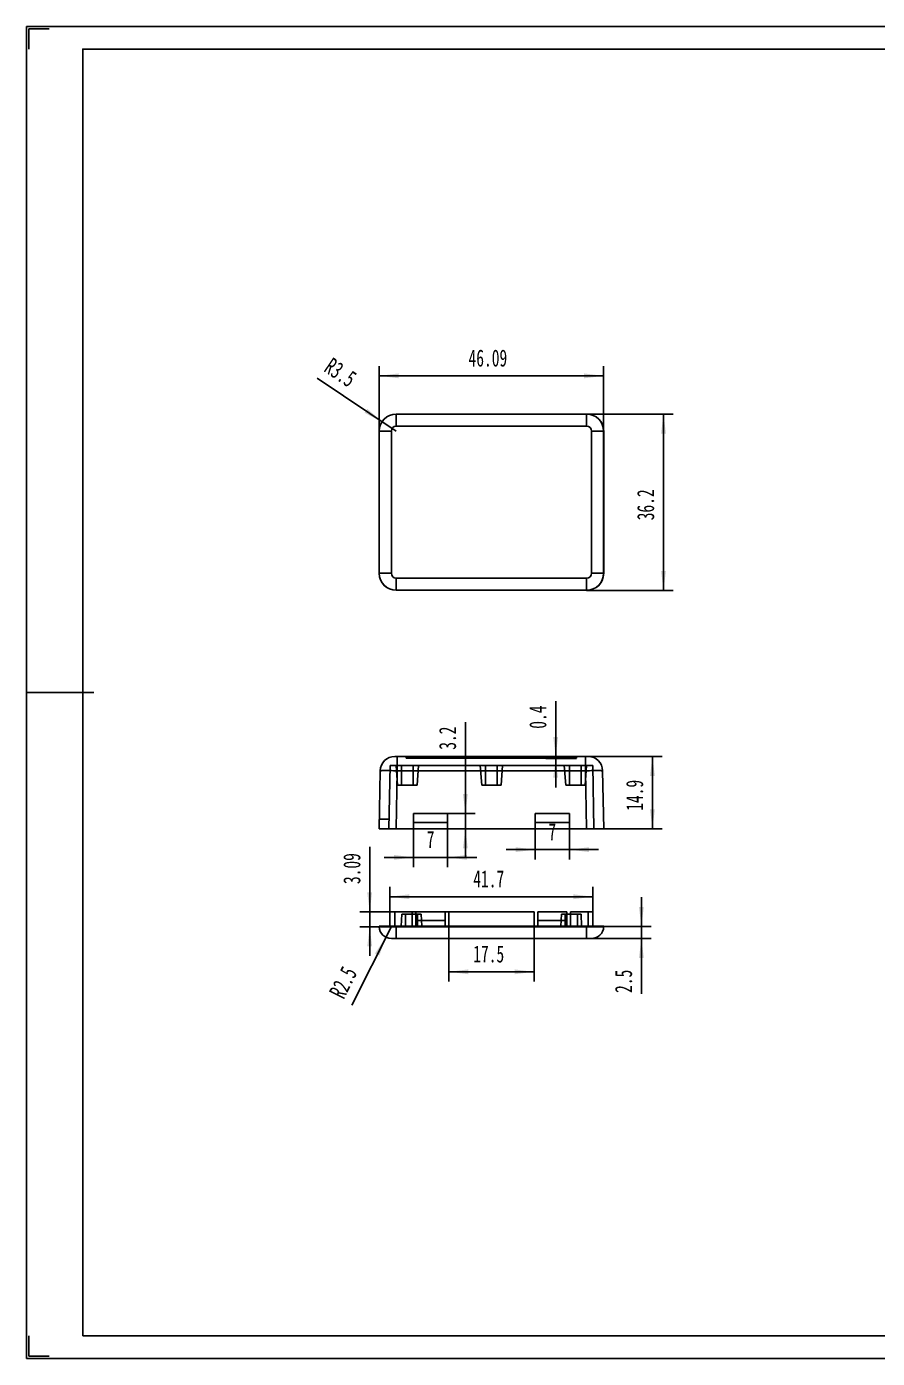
# Model space of a CAD drawing. Header units: millimetres. Extents: x 707 to 1094, y -187 to 86.
# Drawn here: x 706.6 to 881.3, y -187.5 to 86 of the extents above; entities that cross this region are included whole.
import ezdxf

# ---------------------------------------------------------------- set-up
doc = ezdxf.new("R2010")
doc.units = ezdxf.units.MM
doc.layers.get('0').update_dxf_attribs({"lineweight": 0})
for name, color, linetype, lineweight in [('CAXA4', 3, 'Continuous', 25), ('图框_内框线', 5, 'Continuous', 50), ('图框_外框线', 7, 'Continuous', 0), ('图框_角线', 5, 'Continuous', 140)]:
    doc.layers.add(name, color=color, linetype=linetype, lineweight=lineweight)
doc.styles.add('标准', font='', dxfattribs={"width": 0.667})
doc.styles.get('标准').set_extended_font_data('FangSong_GB2312')
doc.dimstyles.new('标准', dxfattribs={"dimtxt": 3.5, "dimasz": 4, "dimexe": 2, "dimexo": 0, "dimtad": 1, "dimdsep": 46, "dimtxsty": '标准', "dimcen": 0, "dimdle": 6, "dimazin": 2, "dimtfac": 1, "dimtdec": 3, "dimtmove": 0, "dimatfit": 3, "dimfxl": 0, "dimtolj": 1, "dimtzin": 0, "dimarcsym": 0})

# ---------------------------------------------------------------- blocks, each defined once
blk = doc.blocks.new('*CAXBLOCK01')
at = {"layer": 'CAXA4', "linetype": 'Continuous', "lineweight": 25}
for points in [[(778.97, 14.3), (782.97, 14.8), (782.97, 13.8)], [(825.06, 14.3), (821.06, 14.8), (821.06, 13.8)]]:
    blk.add_hatch(color=0, dxfattribs=at).paths.add_polyline_path(points, flags=0)
at = {"layer": 'CAXA4', "color": 0, "linetype": 'Continuous', "lineweight": 25}
for p, q in [((778.97, 2.96), (778.97, 16.3)), ((825.06, 14.3), (778.97, 14.3)), ((825.06, 2.96), (825.06, 16.3))]:
    blk.add_line(p, q, dxfattribs=at)
at = {"layer": 'CAXA4', "color": 0, "linetype": 'Continuous', "lineweight": 25, "insert": (797.32, 19.72), "char_height": 3.5, "attachment_point": 1, "style": '标准'}
blk.add_mtext('\\fFangSong_GB2312|b0|i0|p34;46.09', dxfattribs=at)
blk = doc.blocks.new('*CAXBLOCK12')
at = {"layer": 'CAXA4', "linetype": 'Continuous', "lineweight": 25}
for points in [[(837.35, 6.46), (836.85, 2.46), (837.85, 2.46)], [(837.35, -29.74), (836.85, -25.74), (837.85, -25.74)]]:
    blk.add_hatch(color=0, dxfattribs=at).paths.add_polyline_path(points, flags=0)
at = {"layer": 'CAXA4', "color": 0, "linetype": 'Continuous', "lineweight": 25}
for p, q in [((821.57, 6.46), (839.35, 6.46)), ((837.35, 6.46), (837.35, -29.74)), ((821.57, -29.74), (839.35, -29.74))]:
    blk.add_line(p, q, dxfattribs=at)
at = {"layer": 'CAXA4', "color": 0, "linetype": 'Continuous', "lineweight": 25, "insert": (831.93, -15.36), "char_height": 3.5, "attachment_point": 1, "rotation": 90, "style": '标准'}
blk.add_mtext('\\fFangSong_GB2312|b0|i0|p34;36.2', dxfattribs=at)
blk = doc.blocks.new('*CAXBLOCK23')
at = {"layer": 'CAXA4', "linetype": 'Continuous', "lineweight": 25}
blk.add_hatch(color=0, dxfattribs=at).paths.add_polyline_path([(779.56, 4.9), (775.96, 6.71), (776.51, 7.54)], flags=0)
at = {"layer": 'CAXA4', "color": 0, "linetype": 'Continuous', "lineweight": 25}
blk.add_line((766.21, 13.83), (782.47, 2.96), dxfattribs=at)
at = {"layer": 'CAXA4', "color": 0, "linetype": 'Continuous', "lineweight": 25, "insert": (769.37, 18.24), "char_height": 3.5, "attachment_point": 1, "rotation": 326.2469, "style": '标准'}
blk.add_mtext('\\fFangSong_GB2312|b0|i0|p34;R3.5', dxfattribs=at)
blk = doc.blocks.new('*CAXBLOCK910')
at = {"layer": 'CAXA4', "linetype": 'Continuous', "lineweight": 25}
for points in [[(832.81, -98.74), (833.31, -94.74), (832.31, -94.74)], [(832.81, -101.24), (833.31, -105.24), (832.31, -105.24)]]:
    blk.add_hatch(color=0, dxfattribs=at).paths.add_polyline_path(points, flags=0)
at = {"layer": 'CAXA4', "color": 0, "linetype": 'Continuous', "lineweight": 25}
for p, q in [((832.81, -112.58), (832.81, -92.74)), ((825.07, -98.74), (834.81, -98.74)), ((822.56, -101.24), (834.81, -101.24))]:
    blk.add_line(p, q, dxfattribs=at)
at = {"layer": 'CAXA4', "color": 0, "linetype": 'Continuous', "lineweight": 25, "insert": (827.39, -112.41), "char_height": 3.5, "attachment_point": 1, "rotation": 90, "style": '标准'}
blk.add_mtext('\\fFangSong_GB2312|b0|i0|p34;2.5', dxfattribs=at)
blk = doc.blocks.new('*CAXBLOCK1011')
at = {"layer": 'CAXA4', "linetype": 'Continuous', "lineweight": 25}
for points in [[(781.17, -92.66), (785.17, -93.16), (785.17, -92.16)], [(822.87, -92.66), (818.87, -93.16), (818.87, -92.16)]]:
    blk.add_hatch(color=0, dxfattribs=at).paths.add_polyline_path(points, flags=0)
at = {"layer": 'CAXA4', "color": 0, "linetype": 'Continuous', "lineweight": 25}
for p, q in [((781.17, -95.74), (781.17, -90.66)), ((781.17, -92.66), (822.87, -92.66)), ((822.87, -95.74), (822.87, -90.66))]:
    blk.add_line(p, q, dxfattribs=at)
at = {"layer": 'CAXA4', "color": 0, "linetype": 'Continuous', "lineweight": 25, "insert": (798.29, -87.24), "char_height": 3.5, "attachment_point": 1, "style": '标准'}
blk.add_mtext('\\fFangSong_GB2312|b0|i0|p34;41.7', dxfattribs=at)
blk = doc.blocks.new('*CAXBLOCK1112')
at = {"layer": 'CAXA4', "linetype": 'Continuous', "lineweight": 25}
for points in [[(793.27, -108.08), (797.27, -107.58), (797.27, -108.58)], [(810.77, -108.08), (806.77, -107.58), (806.77, -108.58)]]:
    blk.add_hatch(color=0, dxfattribs=at).paths.add_polyline_path(points, flags=0)
at = {"layer": 'CAXA4', "color": 0, "linetype": 'Continuous', "lineweight": 25}
for p, q in [((793.27, -95.74), (793.27, -110.08)), ((810.77, -95.74), (810.77, -110.08)), ((810.77, -108.08), (793.27, -108.08))]:
    blk.add_line(p, q, dxfattribs=at)
at = {"layer": 'CAXA4', "color": 0, "linetype": 'Continuous', "lineweight": 25, "insert": (798.29, -102.66), "char_height": 3.5, "attachment_point": 1, "style": '标准'}
blk.add_mtext('\\fFangSong_GB2312|b0|i0|p34;17.5', dxfattribs=at)
blk = doc.blocks.new('*CAXBLOCK1213')
at = {"layer": 'CAXA4', "linetype": 'Continuous', "lineweight": 25}
for points in [[(777.02, -95.74), (776.52, -91.74), (777.52, -91.74)], [(777.02, -98.82), (776.52, -102.82), (777.52, -102.82)]]:
    blk.add_hatch(color=0, dxfattribs=at).paths.add_polyline_path(points, flags=0)
at = {"layer": 'CAXA4', "color": 0, "linetype": 'Continuous', "lineweight": 25}
for p, q in [((777.02, -82.44), (777.02, -104.82)), ((793.27, -95.74), (775.02, -95.74)), ((778.97, -98.82), (775.02, -98.82))]:
    blk.add_line(p, q, dxfattribs=at)
at = {"layer": 'CAXA4', "color": 0, "linetype": 'Continuous', "lineweight": 25, "insert": (771.6, -90.06), "char_height": 3.5, "attachment_point": 1, "rotation": 90, "style": '标准'}
blk.add_mtext('\\fFangSong_GB2312|b0|i0|p34;3.09', dxfattribs=at)
blk = doc.blocks.new('*CAXBLOCK1314')
at = {"layer": 'CAXA4', "linetype": 'Continuous', "lineweight": 25}
blk.add_hatch(color=0, dxfattribs=at).paths.add_polyline_path([(780.34, -100.97), (778.99, -104.77), (778.1, -104.32)], flags=0)
at = {"layer": 'CAXA4', "color": 0, "linetype": 'Continuous', "lineweight": 25}
blk.add_line((773.33, -114.91), (781.47, -98.74), dxfattribs=at)
at = {"layer": 'CAXA4', "color": 0, "linetype": 'Continuous', "lineweight": 25, "insert": (768.57, -112.31), "char_height": 3.5, "attachment_point": 1, "rotation": 63.277, "style": '标准'}
blk.add_mtext('\\fFangSong_GB2312|b0|i0|p34;R2.5', dxfattribs=at)
blk = doc.blocks.new('*CAXBLOCK1415')
at = {"layer": 'CAXA4', "linetype": 'Continuous', "lineweight": 25}
for points in [[(835.08, -63.84), (835.58, -67.84), (834.58, -67.84)], [(835.08, -78.74), (835.58, -74.74), (834.58, -74.74)]]:
    blk.add_hatch(color=0, dxfattribs=at).paths.add_polyline_path(points, flags=0)
at = {"layer": 'CAXA4', "color": 0, "linetype": 'Continuous', "lineweight": 25}
for p, q in [((821.86, -63.84), (837.08, -63.84)), ((835.08, -78.74), (835.08, -63.84)), ((825.07, -78.74), (837.08, -78.74))]:
    blk.add_line(p, q, dxfattribs=at)
at = {"layer": 'CAXA4', "color": 0, "linetype": 'Continuous', "lineweight": 25, "insert": (829.66, -75.01), "char_height": 3.5, "attachment_point": 1, "rotation": 90, "style": '标准'}
blk.add_mtext('\\fFangSong_GB2312|b0|i0|p34;14.9', dxfattribs=at)
blk = doc.blocks.new('*CAXBLOCK1516')
at = {"layer": 'CAXA4', "linetype": 'Continuous', "lineweight": 25}
for points in [[(815.21, -63.84), (815.71, -59.84), (814.71, -59.84)], [(815.21, -64.24), (815.71, -68.24), (814.71, -68.24)]]:
    blk.add_hatch(color=0, dxfattribs=at).paths.add_polyline_path(points, flags=0)
at = {"layer": 'CAXA4', "color": 0, "linetype": 'Continuous', "lineweight": 25}
for p, q in [((815.21, -70.24), (815.21, -52.49)), ((821.86, -63.84), (813.21, -63.84)), ((819.52, -64.24), (813.21, -64.24))]:
    blk.add_line(p, q, dxfattribs=at)
at = {"layer": 'CAXA4', "color": 0, "linetype": 'Continuous', "lineweight": 25, "insert": (809.79, -58.16), "char_height": 3.5, "attachment_point": 1, "rotation": 90, "style": '标准'}
blk.add_mtext('\\fFangSong_GB2312|b0|i0|p34;0.4', dxfattribs=at)
blk = doc.blocks.new('*CAXBLOCK1617')
at = {"layer": 'CAXA4', "linetype": 'Continuous', "lineweight": 25}
for points in [[(811.02, -82.99), (807.02, -83.49), (807.02, -82.49)], [(818.02, -82.99), (822.02, -83.49), (822.02, -82.49)]]:
    blk.add_hatch(color=0, dxfattribs=at).paths.add_polyline_path(points, flags=0)
at = {"layer": 'CAXA4', "color": 0, "linetype": 'Continuous', "lineweight": 25}
for p, q in [((811.02, -75.54), (811.02, -84.99)), ((818.02, -75.54), (818.02, -84.99)), ((805.02, -82.99), (824.02, -82.99))]:
    blk.add_line(p, q, dxfattribs=at)
at = {"layer": 'CAXA4', "color": 0, "linetype": 'Continuous', "lineweight": 25, "insert": (813.72, -77.57), "char_height": 3.5, "attachment_point": 1, "style": '标准'}
blk.add_mtext('\\fFangSong_GB2312|b0|i0|p34;7', dxfattribs=at)
blk = doc.blocks.new('*CAXBLOCK1718')
at = {"layer": 'CAXA4', "linetype": 'Continuous', "lineweight": 25}
for points in [[(786.02, -84.58), (782.02, -84.08), (782.02, -85.08)], [(793.02, -84.58), (797.02, -84.08), (797.02, -85.08)]]:
    blk.add_hatch(color=0, dxfattribs=at).paths.add_polyline_path(points, flags=0)
at = {"layer": 'CAXA4', "color": 0, "linetype": 'Continuous', "lineweight": 25}
for p, q in [((786.02, -75.54), (786.02, -86.58)), ((793.02, -75.54), (793.02, -86.58)), ((799.02, -84.58), (780.02, -84.58))]:
    blk.add_line(p, q, dxfattribs=at)
at = {"layer": 'CAXA4', "color": 0, "linetype": 'Continuous', "lineweight": 25, "insert": (788.72, -79.16), "char_height": 3.5, "attachment_point": 1, "style": '标准'}
blk.add_mtext('\\fFangSong_GB2312|b0|i0|p34;7', dxfattribs=at)
blk = doc.blocks.new('*CAXBLOCK1819')
at = {"layer": 'CAXA4', "linetype": 'Continuous', "lineweight": 25}
for points in [[(796.67, -75.54), (796.17, -71.54), (797.17, -71.54)], [(796.67, -78.74), (796.17, -82.74), (797.17, -82.74)]]:
    blk.add_hatch(color=0, dxfattribs=at).paths.add_polyline_path(points, flags=0)
at = {"layer": 'CAXA4', "color": 0, "linetype": 'Continuous', "lineweight": 25}
for p, q in [((796.67, -56.81), (796.67, -84.74)), ((793.02, -75.54), (798.67, -75.54)), ((793.02, -78.74), (798.67, -78.74))]:
    blk.add_line(p, q, dxfattribs=at)
at = {"layer": 'CAXA4', "color": 0, "linetype": 'Continuous', "lineweight": 25, "insert": (791.25, -62.48), "char_height": 3.5, "attachment_point": 1, "rotation": 90, "style": '标准'}
blk.add_mtext('\\fFangSong_GB2312|b0|i0|p34;3.2', dxfattribs=at)

msp = doc.modelspace()

# ---------------------------------------------------------------- linework, layer by layer
at = {"color": 7, "linetype": 'Continuous', "lineweight": 25}
for p, q in [((782.466, 6.462), (782.466, 3.96)), ((821.567, 6.462), (782.466, 6.462)), ((782.466, 6.459), (821.567, 6.459)), ((821.567, 3.96), (821.567, 6.462)), ((778.966, 2.962), (778.966, -26.239)), ((781.468, 2.962), (778.966, 2.962)), ((778.969, -26.239), (778.969, 2.962)), ((781.468, 2.962), (781.468, -26.239)), ((821.567, 3.96), (782.466, 3.96)), ((825.066, 2.962), (822.565, 2.962)), ((822.565, -26.239), (822.565, 2.962)), ((825.063, 2.962), (825.063, -26.239)), ((825.066, -26.239), (825.066, 2.962)), ((778.966, -26.239), (781.468, -26.239)), ((782.466, -27.237), (782.466, -29.738)), ((782.466, -27.237), (821.567, -27.237)), ((821.567, -29.738), (821.567, -27.237)), ((822.565, -26.239), (825.066, -26.239)), ((821.567, -29.735), (782.466, -29.735)), ((782.466, -29.738), (821.567, -29.738)), ((782.174, -63.838), (821.858, -63.838)), ((782.674, -63.838), (782.674, -66.785)), ((784.516, -63.838), (784.516, -64.238)), ((819.516, -64.238), (784.516, -64.238)), ((786.516, -63.838), (786.516, -64.238)), ((817.516, -63.838), (817.516, -64.238)), ((819.516, -63.838), (819.516, -64.238)), ((821.358, -63.838), (821.358, -66.785)), ((779.175, -66.785), (778.966, -78.738)), ((781.193, -65.738), (780.966, -78.738)), ((822.839, -65.738), (781.193, -65.738)), ((782.675, -66.785), (782.466, -78.738)), ((782.487, -65.738), (782.766, -69.738)), ((821.358, -66.785), (782.674, -66.785)), ((783.566, -65.738), (783.566, -69.738)), ((785.966, -65.738), (785.966, -69.738)), ((787.046, -65.738), (786.766, -69.738)), ((799.737, -65.738), (800.016, -69.738)), ((800.816, -65.738), (800.816, -69.738)), ((803.216, -65.738), (803.216, -69.738)), ((804.296, -65.738), (804.016, -69.738)), ((816.987, -65.738), (817.266, -69.738)), ((818.066, -65.738), (818.066, -69.738)), ((820.466, -65.738), (820.466, -69.738)), ((821.546, -65.738), (821.266, -69.738)), ((821.567, -78.738), (821.358, -66.785)), ((822.839, -65.738), (823.066, -78.738)), ((824.858, -66.785), (825.066, -78.738)), ((786.766, -69.738), (782.766, -69.738)), ((804.016, -69.738), (800.016, -69.738)), ((821.266, -69.738), (817.266, -69.738)), ((786.016, -75.537), (786.016, -78.738)), ((793.016, -75.538), (786.016, -75.538)), ((793.016, -75.537), (793.016, -78.738)), ((818.016, -75.538), (811.016, -75.538)), ((811.016, -75.538), (811.016, -78.738)), ((818.016, -75.538), (818.016, -78.738)), ((825.066, -78.738), (778.966, -78.738)), ((781.001, -76.738), (779.001, -76.738)), ((793.016, -77.446), (786.016, -77.446)), ((818.016, -77.446), (811.016, -77.446)), ((781.166, -98.738), (781.166, -95.738)), ((785.766, -95.738), (781.166, -95.738)), ((782.166, -95.738), (782.166, -98.738)), ((783.485, -98.738), (783.616, -96.238)), ((787.616, -96.238), (783.616, -96.238)), ((784.366, -98.738), (784.366, -96.238)), ((785.766, -95.738), (785.766, -98.738)), ((786.516, -95.738), (786.516, -98.738)), ((792.516, -95.738), (786.516, -95.738)), ((792.516, -97.533), (786.516, -97.533)), ((786.866, -98.738), (786.866, -96.238)), ((787.747, -98.738), (787.616, -96.238)), ((792.516, -95.738), (792.516, -98.738)), ((810.766, -95.738), (793.266, -95.738)), ((793.266, -95.738), (793.266, -98.738)), ((810.766, -95.738), (810.766, -98.738)), ((817.516, -95.738), (811.516, -95.738)), ((811.516, -95.738), (811.516, -98.738)), ((817.516, -97.533), (811.516, -97.533)), ((816.285, -98.738), (816.416, -96.238)), ((820.416, -96.238), (816.416, -96.238)), ((817.166, -98.738), (817.166, -96.238)), ((817.516, -95.738), (817.516, -98.738)), ((822.866, -95.738), (818.266, -95.738)), ((818.266, -95.738), (818.266, -98.738)), ((819.666, -98.738), (819.666, -96.238)), ((820.547, -98.738), (820.416, -96.238)), ((821.866, -95.738), (821.866, -98.738)), ((822.866, -95.738), (822.866, -98.738)), ((778.966, -98.738), (778.969, -98.825)), ((825.066, -98.738), (778.966, -98.738)), ((825.063, -98.825), (778.969, -98.825)), ((782.466, -98.738), (782.466, -101.238)), ((821.567, -98.738), (821.567, -101.238)), ((825.066, -98.738), (825.063, -98.825)), ((822.565, -101.238), (781.468, -101.238))]:
    msp.add_line(p, q, dxfattribs=at)
for centre, radius, start, end in [((782.466, 2.962), 3.499, 90, 180), ((782.466, 2.962), 3.496, 90, 180), ((821.567, 2.962), 3.499, 0, 90), ((821.567, 2.962), 3.496, 0, 90), ((782.466, 2.962), 0.998, 90, 180), ((821.567, 2.962), 0.998, 0, 90), ((782.466, -26.239), 3.499, 180, 270), ((782.466, -26.239), 3.496, 180, 270), ((782.466, -26.239), 0.998, 180, 270), ((821.567, -26.239), 3.499, 270, 360), ((821.567, -26.239), 3.496, 270, 360), ((821.567, -26.239), 0.998, 270, 360), ((782.174, -66.838), 3, 90.00032, 179.00014), ((821.858, -66.838), 3, 0.99986, 89.99968), ((781.468, -98.738), 2.5, 182, 270), ((822.565, -98.738), 2.5, 270, 358)]:
    msp.add_arc(centre, radius, start, end, dxfattribs=at)
for points in [[(779.175, -66.785), (779.175, -66.756), (779.36, -66.802), (779.55, -66.747), (779.995, -66.771), (780.526, -66.761), (781.183, -66.768), (781.909, -66.774), (782.415, -66.781), (782.675, -66.785)], [(824.858, -66.785), (824.857, -66.756), (824.673, -66.802), (824.483, -66.747), (824.037, -66.771), (823.507, -66.761), (822.849, -66.768), (822.124, -66.774), (821.617, -66.781), (821.358, -66.785)]]:
    msp.add_open_spline(points, degree=3, knots=[0, 0, 0, 0, 0.0885341, 0.3476215, 0.7646983, 1.3188774, 1.9824318, 2.7218728, 3.5005103, 3.5005103, 3.5005103, 3.5005103], dxfattribs=at)
at = {"layer": '图框_内框线', "color": 0, "linetype": 'Continuous', "lineweight": 25}
for points in [[(718.093, -182.853), (1089.169, -182.853), (1089.169, 81.413), (718.093, 81.413), (718.093, -182.853)], [(706.583, -50.72), (720.395, -50.72)]]:
    msp.add_lwpolyline(points, dxfattribs=at)
at = {"layer": '图框_外框线', "color": 0, "linetype": 'Continuous', "lineweight": 25}
msp.add_lwpolyline([(706.583, -187.457), (1093.773, -187.457), (1093.773, 86.017), (706.583, 86.017), (706.583, -187.457)], dxfattribs=at)
at = {"layer": '图框_角线', "color": 0, "linetype": 'Continuous', "lineweight": 25}
for points in [[(707.043, 81.413), (707.043, 85.556), (711.187, 85.556)], [(711.187, -186.996), (707.043, -186.996), (707.043, -182.853)]]:
    msp.add_lwpolyline(points, dxfattribs=at)

# ---------------------------------------------------------------- dimensions: what is measured, and where the dimension line sits
at = {"layer": 'CAXA4'}
for base, p1, p2, text, picture, middle in [((802.016, 14.298), (825.063, 2.962), (778.969, 2.962), '\\fFangSong_GB2312;46.09', '*CAXBLOCK01', (802.016, 17.32)), ((789.516, -84.58), (793.016, -75.538), (786.016, -75.538), '\\fFangSong_GB2312;7', '*CAXBLOCK1718', (789.516, -81.558)), ((814.516, -82.994), (811.016, -75.538), (818.016, -75.538), '\\fFangSong_GB2312;7', '*CAXBLOCK1617', (814.516, -79.971)), ((802.016, -108.076), (810.766, -95.738), (793.266, -95.738), '\\fFangSong_GB2312;17.5', '*CAXBLOCK1112', (802.016, -105.053))]:
    dim = msp.add_linear_dim(base=base, p1=p1, p2=p2, text=text, dimstyle='标准', dxfattribs=at)
    dim.commit()
    dim.dimension.update_dxf_attribs({"geometry": picture, "text_midpoint": middle})
for center, mpoint, text, picture, middle in [((782.466, 2.962), (779.559, 4.905), '\\fFangSong_GB2312;R3.5', '*CAXBLOCK23', (771.13, 14.173)), ((781.468, -98.738), (780.344, -100.971), '\\fFangSong_GB2312;R2.5', '*CAXBLOCK1314', (772.382, -110.064))]:
    dim = msp.add_radius_dim(center=center, mpoint=mpoint, text=text, dimstyle='标准', dxfattribs=at)
    dim.commit()
    dim.dimension.update_dxf_attribs({"geometry": picture, "text_midpoint": middle})
for base, p1, p2, angle, text, picture, middle in [((837.352, -11.64), (821.567, 6.459), (821.567, -29.738), 90, '\\fFangSong_GB2312;36.2', '*CAXBLOCK12', (834.329, -11.64)), ((815.213, -55.414), (819.516, -64.238), (821.858, -63.838), 270, '\\fFangSong_GB2312;0.4', '*CAXBLOCK1516', (812.19, -55.414)), ((796.666, -59.732), (793.016, -75.537), (793.016, -78.738), 90, '\\fFangSong_GB2312;3.2', '*CAXBLOCK1819', (793.644, -59.732)), ((835.078, -71.288), (825.066, -78.738), (821.858, -63.838), 270, '\\fFangSong_GB2312;14.9', '*CAXBLOCK1415', (832.056, -71.288)), ((777.018, -86.339), (793.266, -95.738), (778.969, -98.825), 270, '\\fFangSong_GB2312;3.09', '*CAXBLOCK1213', (773.996, -86.339)), ((802.016, -92.66), (781.166, -95.738), (822.866, -95.738), 180, '\\fFangSong_GB2312;41.7', '*CAXBLOCK1011', (802.016, -89.638)), ((832.814, -109.661), (822.565, -101.238), (825.066, -98.738), 270, '\\fFangSong_GB2312;2.5', '*CAXBLOCK910', (829.792, -109.661))]:
    dim = msp.add_linear_dim(base=base, p1=p1, p2=p2, angle=angle, text=text, dimstyle='标准', dxfattribs=at)
    dim.commit()
    dim.dimension.update_dxf_attribs({"geometry": picture, "text_midpoint": middle})

doc.saveas('drawing.dxf')
